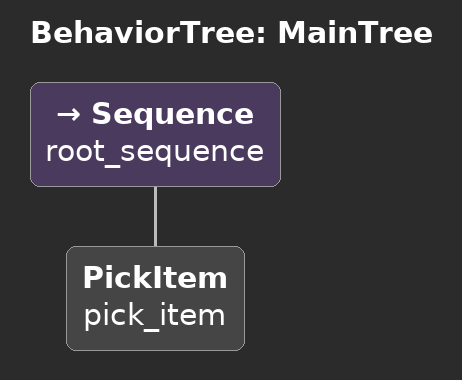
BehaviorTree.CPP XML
<root main_tree_to_execute = "MainTree" >
    <BehaviorTree ID="MainTree">
       <Sequence name="root_sequence">
           <PickItem    name="pick_item"/>
       </Sequence>
    </BehaviorTree>
</root>
